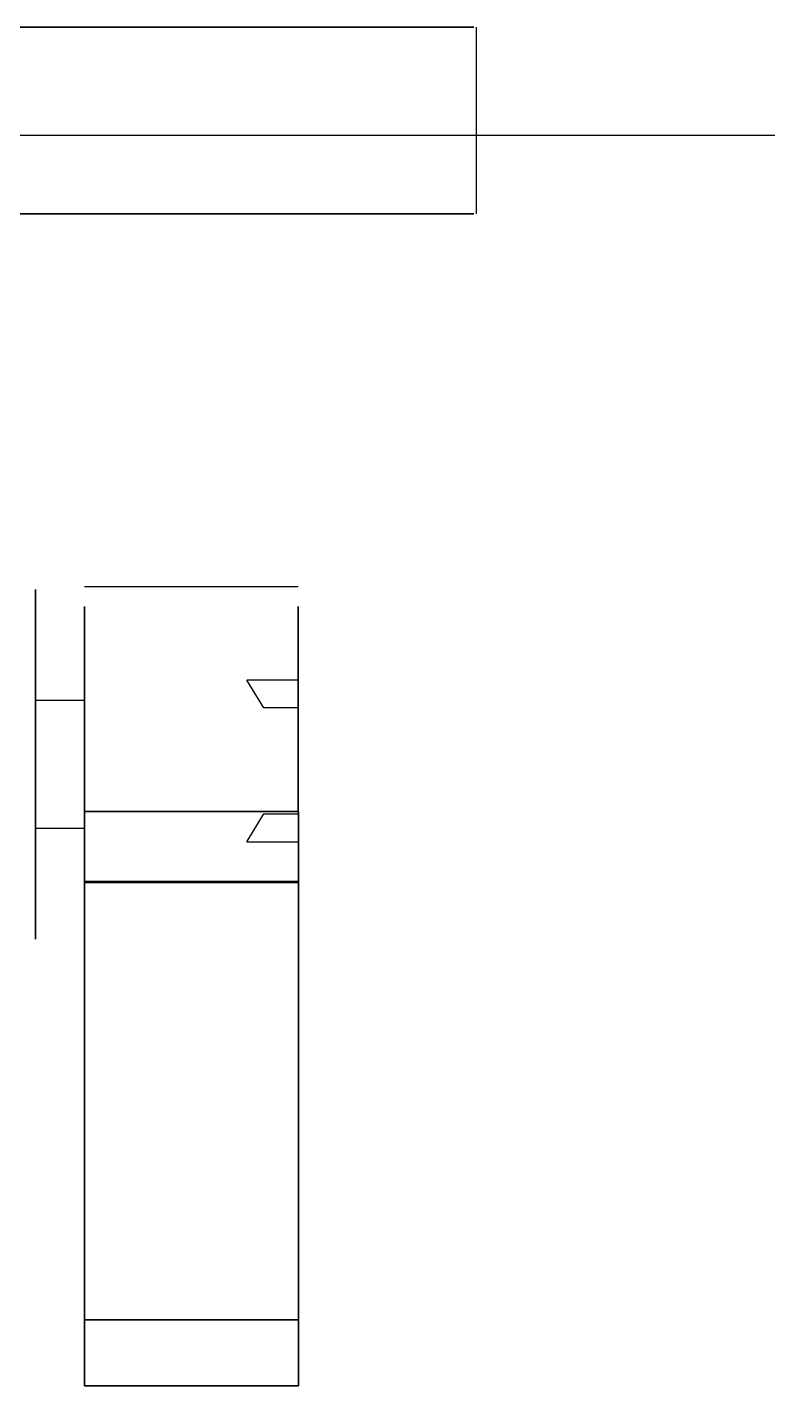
# Model space of a CAD drawing. Extents: x 338 to 7662, y 1527 to 4803.
# Drawn here: x 3771.053 to 3773.408, y 3154.274 to 3158.594 of the extents above; entities that cross this region are included whole.
import ezdxf

# ---------------------------------------------------------------- set-up
doc = ezdxf.new("R2010")
doc.units = 0
doc.header["$LTSCALE"] = 96
doc.header["$MEASUREMENT"] = 0
doc.layers.add('A-FLOR-PFIX', color=2, linetype='CONTINUOUS')

msp = doc.modelspace()

# ---------------------------------------------------------------- linework, layer by layer
at = {"layer": 'A-FLOR-PFIX'}
for p, q in [((3769.63117, 3158.59375), (3771.87479, 3158.59375)), ((3771.87479, 3158.59375), (3769.63117, 3158.59375)), ((3772.02544, 3158.59375), (3770.02915, 3158.59375)), ((3770.02915, 3158.59375), (3772.02544, 3158.59375)), ((3771.87479, 3158.59375), (3772.4078, 3158.59375)), ((3772.4078, 3158.59375), (3771.87479, 3158.59375)), ((3772.18221, 3158.59375), (3772.02544, 3158.59375)), ((3772.02544, 3158.59375), (3772.18221, 3158.59375)), ((3772.4728, 3158.59375), (3772.18221, 3158.59375)), ((3772.18221, 3158.59375), (3772.4728, 3158.59375)), ((3772.4078, 3158.59375), (3772.4728, 3158.59375)), ((3772.4728, 3158.59375), (3772.4078, 3158.59375)), ((3772.48192, 3158), (3772.48192, 3158.59375)), ((3756.75, 3158.25), (3778.75, 3158.25)), ((3771.87479, 3158), (3769.63117, 3158)), ((3769.63117, 3158), (3771.87479, 3158)), ((3770.02915, 3158), (3772.02544, 3158)), ((3772.02544, 3158), (3770.02915, 3158)), ((3772.4078, 3158), (3771.87479, 3158)), ((3771.87479, 3158), (3772.4078, 3158)), ((3772.02544, 3158), (3772.18221, 3158)), ((3772.18221, 3158), (3772.02544, 3158)), ((3772.18221, 3158), (3772.4728, 3158)), ((3772.4728, 3158), (3772.18221, 3158)), ((3772.4728, 3158), (3772.4078, 3158)), ((3772.4078, 3158), (3772.4728, 3158)), ((3771.91501, 3156.81402), (3771.23532, 3156.81402)), ((3771.23532, 3156.75238), (3771.23532, 3156.62505)), ((3771.23532, 3156.62505), (3771.23532, 3156.75238)), ((3771.23532, 3156.63219), (3771.23532, 3156.75217)), ((3771.23532, 3156.75217), (3771.23532, 3156.63219)), ((3771.91501, 3156.62505), (3771.91501, 3156.75238)), ((3771.91501, 3156.75238), (3771.91501, 3156.62505)), ((3771.91501, 3156.75217), (3771.91501, 3156.63219)), ((3771.91501, 3156.63219), (3771.91501, 3156.75217)), ((3771.23532, 3156.40284), (3771.23532, 3156.63197)), ((3771.23532, 3156.63197), (3771.23532, 3156.40284)), ((3771.91501, 3156.63197), (3771.91501, 3156.40284)), ((3771.91501, 3156.40284), (3771.91501, 3156.63197)), ((3771.23532, 3156.62505), (3771.23532, 3156.10234)), ((3771.23532, 3156.10234), (3771.23532, 3156.62505)), ((3771.91501, 3156.10234), (3771.91501, 3156.62505)), ((3771.91501, 3156.62505), (3771.91501, 3156.10234)), ((3771.91501, 3156.51755), (3771.75082, 3156.51755)), ((3771.80586, 3156.42947), (3771.75082, 3156.51755)), ((3771.07922, 3156.047), (3771.07922, 3156.453)), ((3771.07922, 3156.453), (3771.07922, 3156.047)), ((3771.23497, 3156.453), (3771.07922, 3156.453)), ((3771.07922, 3156.453), (3771.07922, 3156.047)), ((3771.07922, 3156.047), (3771.07922, 3156.453)), ((3771.23497, 3156.047), (3771.23497, 3156.453)), ((3771.23497, 3156.453), (3771.23497, 3156.047)), ((3771.23497, 3156.047), (3771.23497, 3156.453)), ((3771.23497, 3156.453), (3771.23497, 3156.047)), ((3771.91501, 3156.42947), (3771.80586, 3156.42947)), ((3771.23532, 3156.10234), (3771.23532, 3156.40284)), ((3771.23532, 3156.40284), (3771.23532, 3156.10234)), ((3771.91501, 3156.40284), (3771.91501, 3156.10234)), ((3771.91501, 3156.10234), (3771.91501, 3156.40284)), ((3771.23497, 3155.87735), (3771.23497, 3156.09999)), ((3771.23497, 3156.09999), (3771.23497, 3155.86351)), ((3771.23497, 3156.09999), (3771.23497, 3155.87735)), ((3771.91578, 3156.09999), (3771.23497, 3156.09999)), ((3771.23497, 3155.86351), (3771.23497, 3156.09999)), ((3771.23497, 3156.09999), (3771.91578, 3156.09999)), ((3771.75082, 3156.00435), (3771.80586, 3156.09242)), ((3771.80586, 3156.09242), (3771.91501, 3156.09242)), ((3771.91578, 3155.86351), (3771.91578, 3156.09999)), ((3771.91578, 3156.09999), (3771.91578, 3155.87735)), ((3771.91578, 3155.87735), (3771.91578, 3156.09999)), ((3771.91578, 3156.09999), (3771.91578, 3155.86351)), ((3771.07922, 3156.047), (3771.23497, 3156.047)), ((3771.75082, 3156.00435), (3771.91501, 3156.00435)), ((3771.23497, 3155.74209), (3771.23497, 3155.87735)), ((3771.23497, 3155.87735), (3771.23497, 3155.74209)), ((3771.91578, 3155.87735), (3771.23497, 3155.87735)), ((3771.23497, 3155.87735), (3771.91578, 3155.87735)), ((3771.23497, 3155.875), (3771.91578, 3155.875)), ((3771.23497, 3155.86351), (3771.23497, 3154.4844)), ((3771.23497, 3154.4844), (3771.23497, 3155.86351)), ((3771.23532, 3155.87735), (3771.91501, 3155.87735)), ((3771.91578, 3155.87735), (3771.91578, 3155.74209)), ((3771.91578, 3155.74209), (3771.91578, 3155.87735)), ((3771.91578, 3154.4844), (3771.91578, 3155.86351)), ((3771.91578, 3155.86351), (3771.91578, 3154.4844)), ((3771.23497, 3154.2744), (3771.23497, 3155.74209)), ((3771.23497, 3155.74209), (3771.23497, 3154.2744)), ((3771.91578, 3155.74209), (3771.91578, 3154.2744)), ((3771.91578, 3154.2744), (3771.91578, 3155.74209)), ((3771.23497, 3154.4844), (3771.23497, 3154.2744)), ((3771.91578, 3154.4844), (3771.23497, 3154.4844)), ((3771.23497, 3154.2744), (3771.23497, 3154.4844)), ((3771.23497, 3154.4844), (3771.91578, 3154.4844)), ((3771.91578, 3154.2744), (3771.91578, 3154.4844)), ((3771.91578, 3154.4844), (3771.91578, 3154.2744)), ((3771.23497, 3154.2744), (3771.91578, 3154.2744)), ((3771.91578, 3154.2744), (3771.23497, 3154.2744))]:
    msp.add_line(p, q, dxfattribs=at)
for points in [[(3771.07922, 3156.25), (3771.07922, 3156.71782), (3771.07922, 3156.80595)], [(3771.07922, 3156.80595), (3771.07922, 3156.55038), (3771.07922, 3156.25)], [(3771.07922, 3156.25), (3771.07922, 3155.78218), (3771.07922, 3155.69405)], [(3771.07922, 3155.69405), (3771.07922, 3155.94962), (3771.07922, 3156.25)]]:
    msp.add_lwpolyline(points, dxfattribs=at)

doc.saveas('drawing.dxf')
